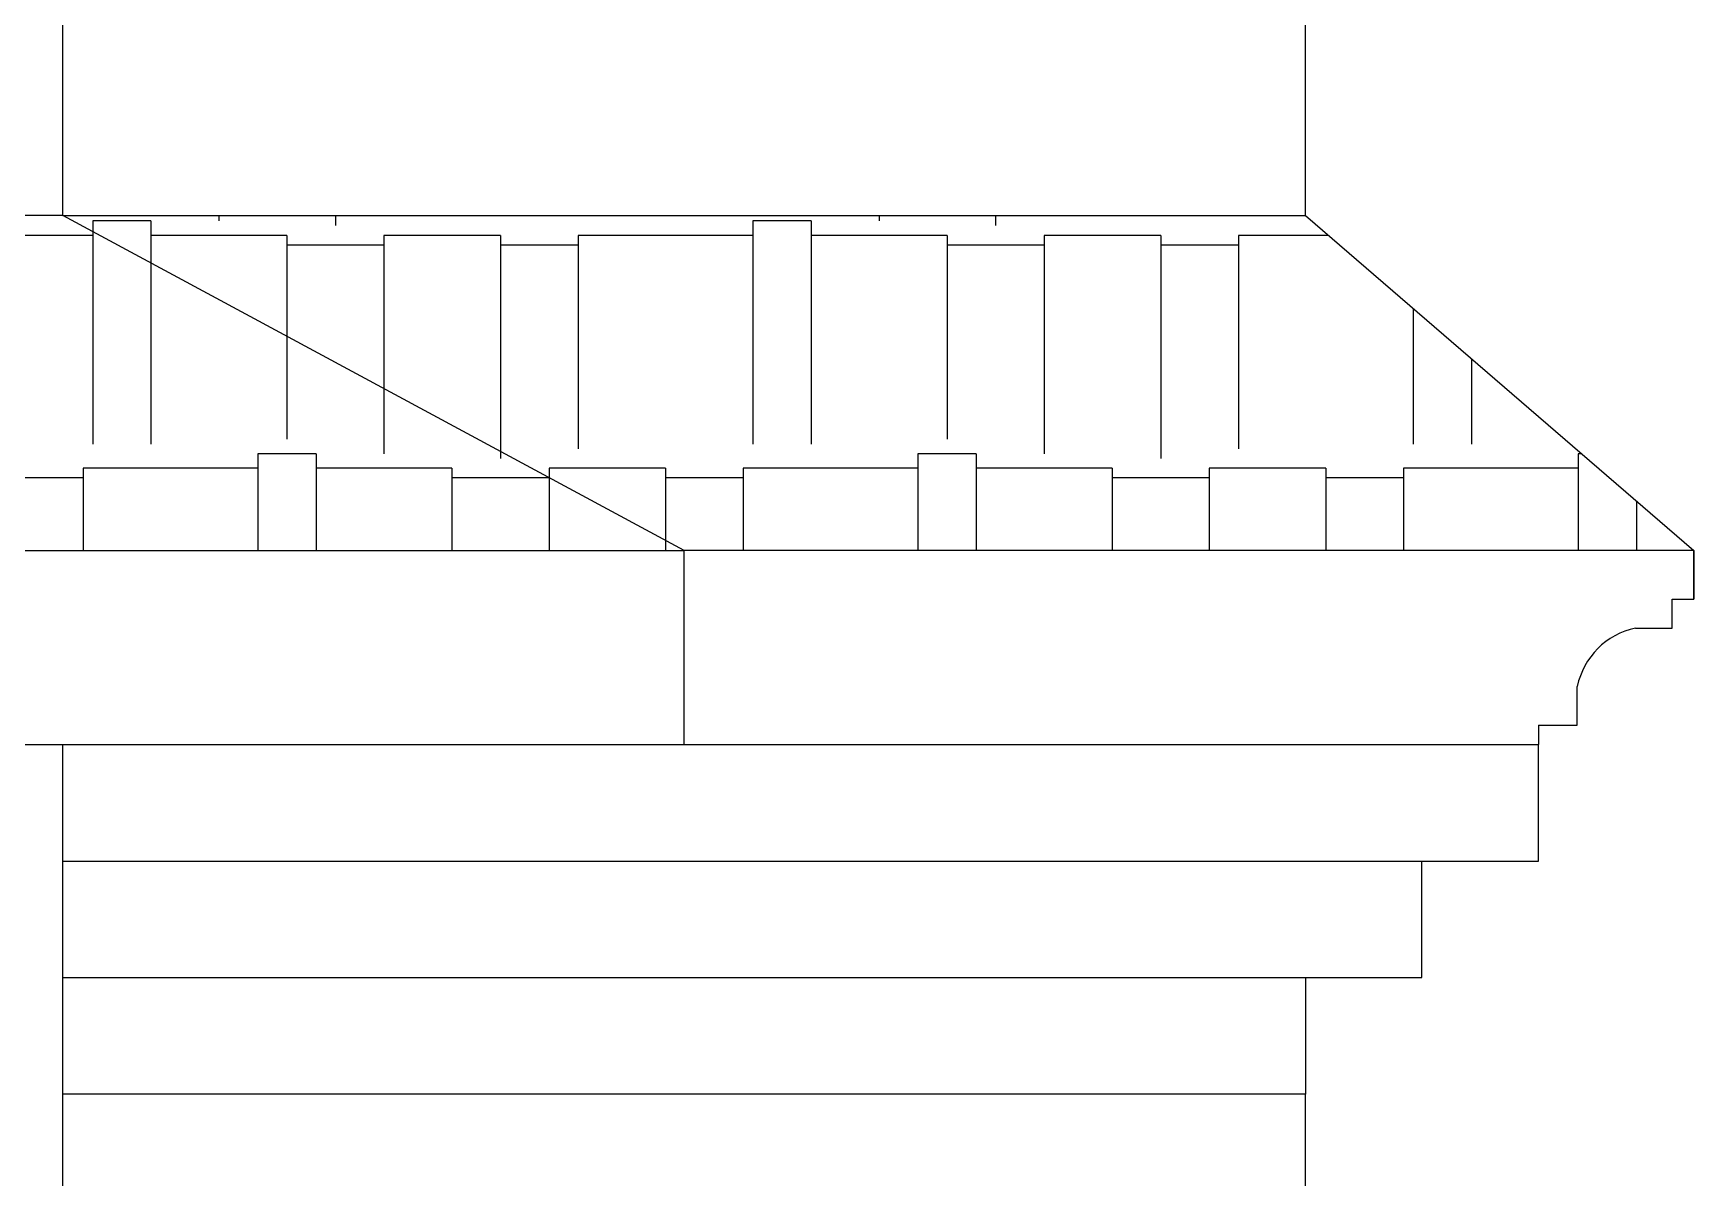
# Model space of a CAD drawing. Header units: inches. Extents: x 1397 to 20304, y -27267 to -746.
# Drawn here: x 14225.47 to 14268.23, y -23780.92 to -23751.44 of the extents above; entities that cross this region are included whole.
import ezdxf

# ---------------------------------------------------------------- set-up
doc = ezdxf.new("R2010")
doc.units = ezdxf.units.IN
doc.header["$LTSCALE"] = 17
doc.header["$MEASUREMENT"] = 0
doc.layers.add('25 BOT BAR', color=12, linetype='Continuous', lineweight=25)
pattern_1 = [(180, (0, -2672.648), (-12.75, -6), [3, -2.5, 3.5, -1.5, 4.5, -2]), (180, (-3, -2672.898), (-12.75, -6), [2.5, -9.5, 2, -3]), (180, (-9, -2672.273), (-12.75, -6), [1.5, -15.5]), (270, (0, -2672.6483), (4.25, -6), [5.75, -18.25]), (270, (-3, -2672.6483), (4.25, -6), [5.625, -18.375]), (270, (-5.5, -2672.6483), (4.25, -6), [5.25, -18.75]), (270, (-9, -2672.2733), (4.25, -6), [5.75, -18.25]), (270, (-10.5, -2672.2733), (4.25, -6), [5.75, -18.25]), (270, (-15, -2672.6483), (4.25, -6), [5.5, -18.5])]

msp = doc.modelspace()

# ---------------------------------------------------------------- hatches: boundary and pattern name
at = {"layer": '25 BOT BAR'}
h = msp.add_hatch(dxfattribs=at)
h.set_pattern_fill('AR-RSHKE', color=8, scale=0.5, angle=180)
h.set_pattern_definition(pattern_1)
h.paths.add_polyline_path([(14186.095, -23756.134), (14186.095, -23764.759), (14242.234, -23764.759), (14226.234, -23756.134)])
h = msp.add_hatch(dxfattribs=at)
h.set_pattern_fill('AR-RSHKE', color=8, scale=0.5, angle=180)
h.set_pattern_definition(pattern_1)
h.paths.add_polyline_path([(14226.234, -23756.134), (14258.234, -23756.134), (14268.234, -23764.759), (14242.234, -23764.759)])

# ---------------------------------------------------------------- linework, layer by layer
for p, q in [((14226.234, -23756.134), (14226.234, -23657.759)), ((14258.234, -23756.134), (14258.234, -23657.759)), ((14186.095, -23764.759), (14226.234, -23764.759)), ((14242.234, -23769.759), (14242.234, -23764.759)), ((14268.234, -23766.01), (14268.234, -23764.759)), ((14268.234, -23764.759), (14268.234, -23766.01)), ((14267.675, -23766.759), (14267.675, -23766.01)), ((14267.675, -23766.01), (14268.234, -23766.01)), ((14266.734, -23766.759), (14267.675, -23766.759)), ((14265.234, -23768.76), (14265.234, -23768.26)), ((14265.234, -23769.26), (14265.234, -23768.76)), ((14264.234, -23769.26), (14264.234, -23769.759)), ((14264.234, -23769.26), (14265.234, -23769.26)), ((14186.095, -23769.759), (14264.234, -23769.759)), ((14226.234, -23868.134), (14226.234, -23769.759)), ((14264.234, -23772.759), (14264.234, -23769.759)), ((14226.234, -23772.759), (14264.234, -23772.759)), ((14261.234, -23775.759), (14261.234, -23772.759)), ((14226.234, -23775.759), (14261.234, -23775.759)), ((14258.234, -23775.759), (14258.234, -23778.759)), ((14258.234, -23778.759), (14226.234, -23778.759)), ((14258.234, -23868.134), (14258.234, -23778.759))]:
    msp.add_line(p, q, dxfattribs=at)
for points in [[(14186.095, -23756.134), (14186.095, -23764.759), (14242.234, -23764.759), (14226.234, -23756.134), (14186.095, -23756.134)], [(14226.234, -23756.134), (14258.234, -23756.134), (14268.234, -23764.759), (14242.234, -23764.759), (14226.234, -23756.134)]]:
    msp.add_lwpolyline(points, dxfattribs=at)
msp.add_arc((14267.13, -23768.656), 1.937, 101.7959, 168.2044, dxfattribs=at)

doc.saveas('drawing.dxf')
